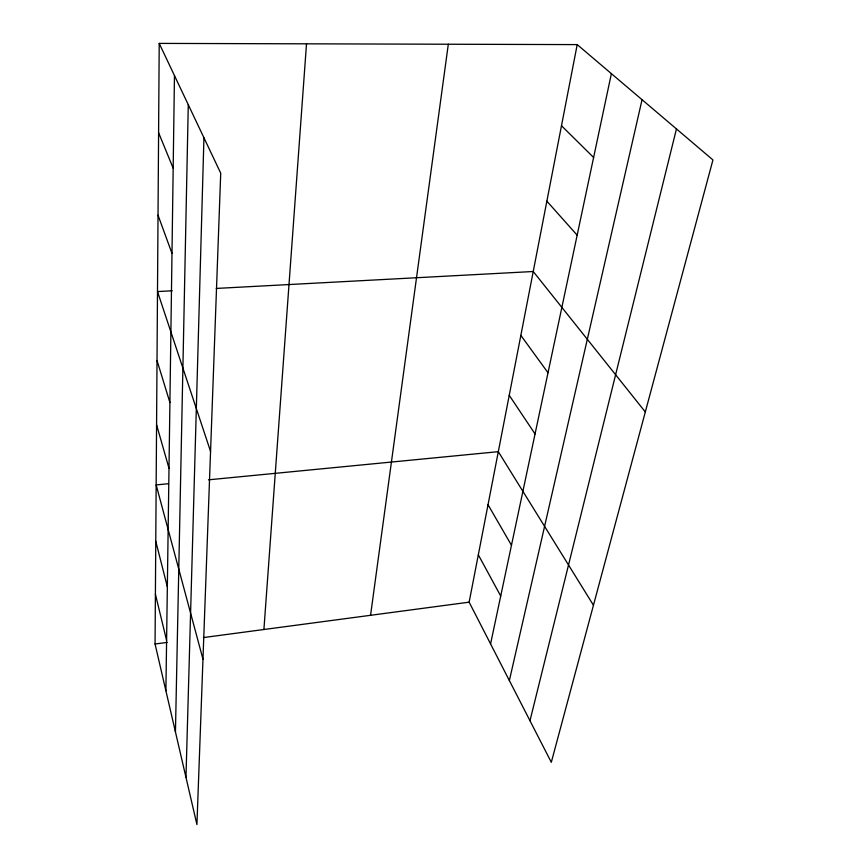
<?xml version="1.0" encoding="UTF-8"?>
<svg xmlns="http://www.w3.org/2000/svg" width="868" height="868" viewBox="0 0 868 868"><rect width="100%" height="100%" fill="white"/><g stroke="black" fill="none" stroke-linecap="round" stroke-linejoin="round"><path stroke-width="1.3" d="M159.213 43.4L220.722 173.177L196.927 824.6L155.057 644.013L159.213 43.4L577.209 44.604L712.943 159.929L551.31 762.299L469.143 602.164L577.209 44.604M165.897 690.733L174.468 75.57M175.444 731.93L188.28 104.735M185.969 777.337L203.937 137.762M263.905 629.517L306.512 43.823M370.56 615.303L448.311 44.235M490.572 643.926L611.376 73.639M509.364 680.555L642.049 99.69M529.979 720.722L676.454 128.92M155.057 644.013L167.155 642.407M203.438 637.568L469.143 602.164M168.229 483.736L156.164 484.919L202.971 659.192M208.483 479.83L498.319 451.664L593.452 605.246M172.179 290.78L157.499 291.572L210.555 451.403M216.23 288.436L533.234 271.51L645.315 411.964M561.487 125.73L593.625 157.477M546.862 201.17L577.166 235.174M520.854 335.374L548.012 372.763M509.234 395.309L535.057 433.957M488.033 504.742L511.469 545.267M478.322 554.826L500.717 596.034M158.594 132.728L173.177 168.197M158.03 215.199L171.983 253.358M157.021 360.48L169.911 402.557M156.576 424.777L168.989 468.253M155.773 541.274L167.34 586.768M155.405 594.211L166.591 640.389"/></g></svg>
